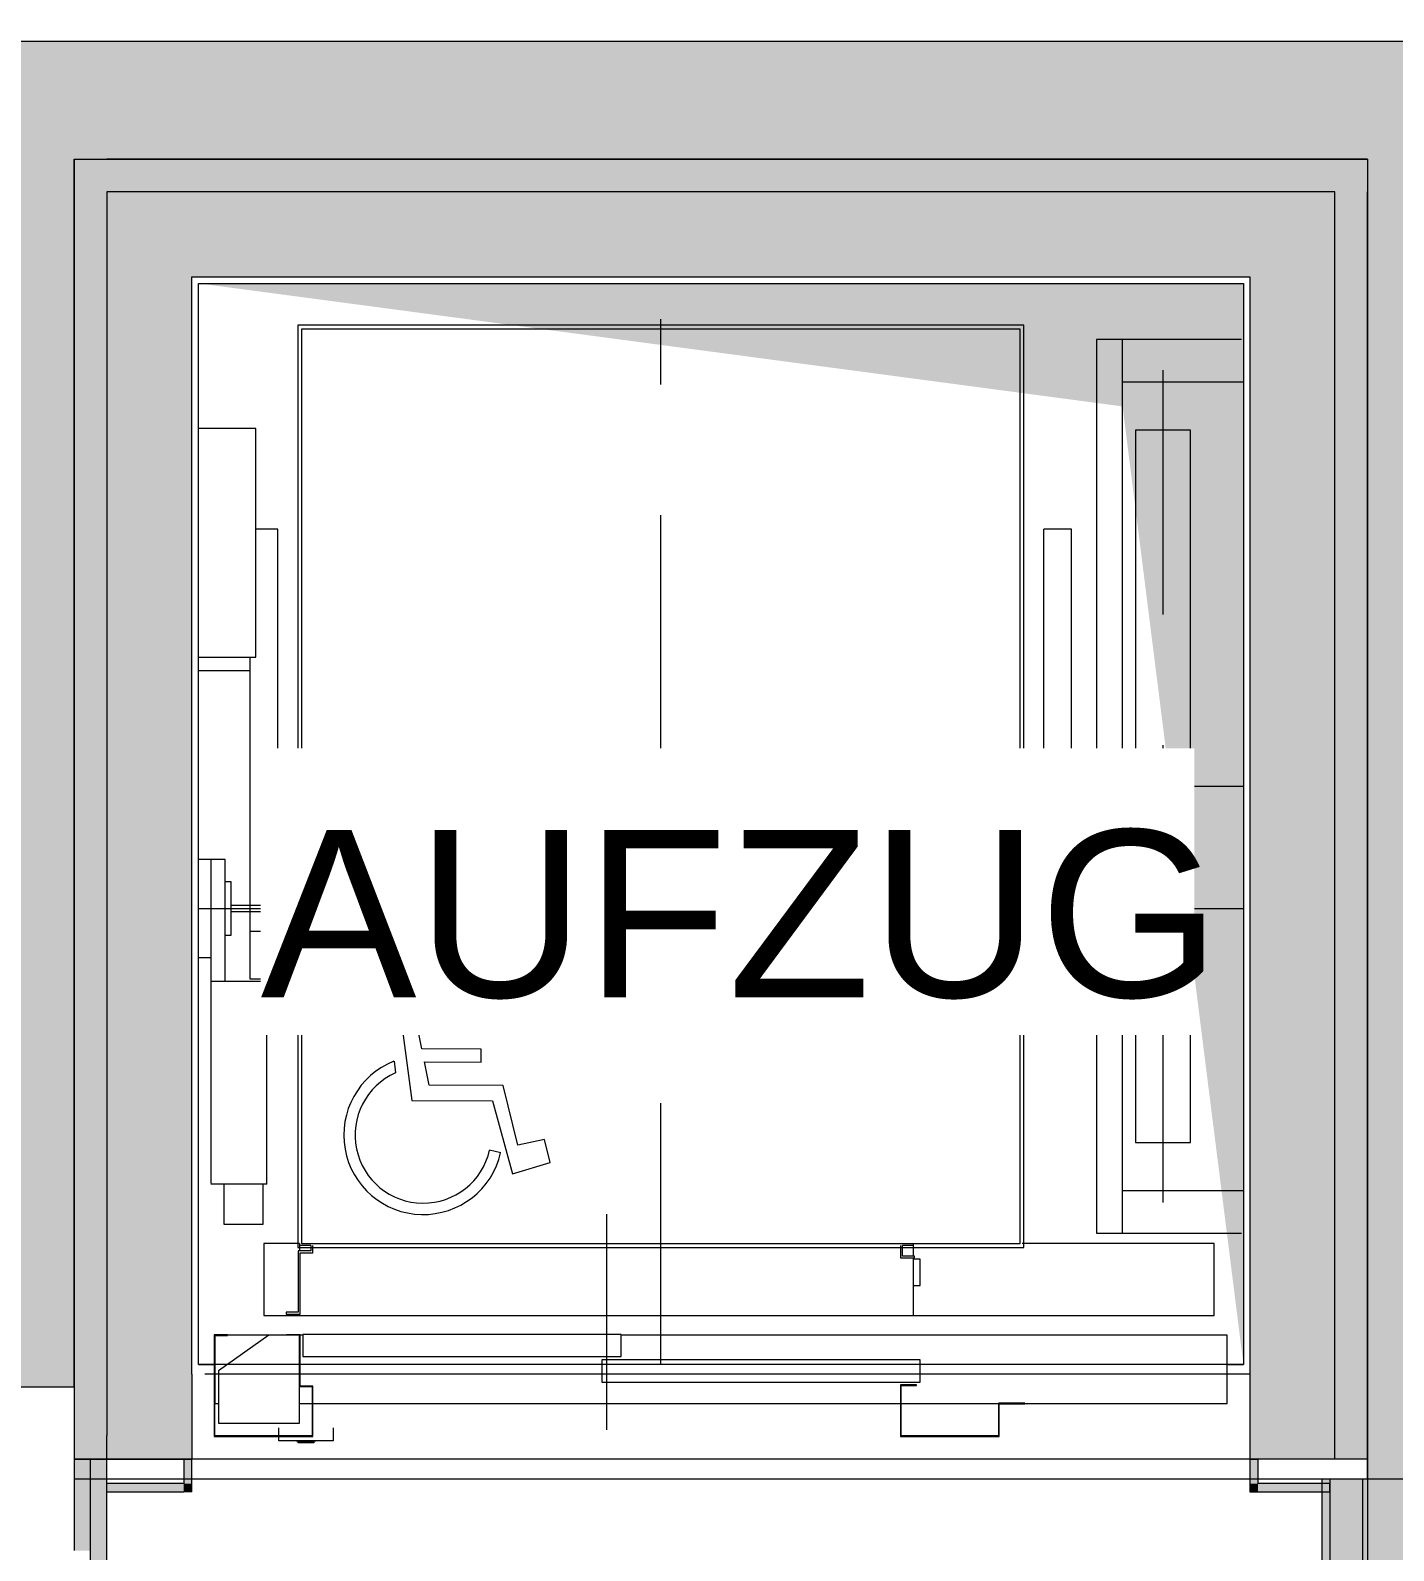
# Model space of a CAD drawing. Header units: metres. Extents: x -3 to 171, y -23 to 41.
# Drawn here: x 142.237 to 144.324, y 29.285 to 31.612 of the extents above; entities that cross this region are included whole.
import ezdxf

# ---------------------------------------------------------------- set-up
doc = ezdxf.new("R2010")
doc.units = ezdxf.units.M
doc.header["$MEASUREMENT"] = 0
for name, pattern in [('Achse', [0.004, 0.002, -0.001, 0, -0.001]), ('Baufluchtlinie', [0.013, 0.008, -0.005]), ('Wipeout_Contour', [1, 0, -1])]:
    doc.linetypes.add(name, pattern=pattern)
for name, color, linetype in [('120 Wand Innen tragend', 7, 'Continuous'), ('170 Schachtwände', 7, 'Continuous'), ('430 Aufzug', 7, 'Continuous'), ('815 Raumbegrenzung', 7, 'Continuous'), ('905 VP Beschriftung Übersicht.Übersicht', 7, 'Continuous')]:
    doc.layers.add(name, color=color, linetype=linetype)
doc.styles.add('ERSTELLTER_STIL_9', font='arial.ttf')

# ---------------------------------------------------------------- blocks, each defined once
blk = doc.blocks.new('Wand_1_2', base_point=(142.4842, 29.5552))
at = {"layer": '430 Aufzug', "linetype": 'Continuous', "lineweight": 0, "true_color": 0x000000}
for points in [[(142.3042, 31.4152), (142.3542, 31.3652), (142.3542, 31.4152)], [(142.3042, 31.3652), (142.3542, 31.3652), (142.3042, 31.4152)], [(142.3042, 31.3652), (142.3042, 29.4252), (142.3542, 29.4614), (142.3542, 31.3652)], [(142.3542, 31.3652), (142.4842, 31.2352), (142.4842, 31.3652)], [(142.3542, 31.2352), (142.4842, 31.2352), (142.3542, 31.3652)], [(142.3542, 31.2352), (142.3542, 29.5552), (142.4842, 29.5552), (142.4842, 31.2352)], [(142.4842, 29.5552), (142.3542, 29.4614), (142.3542, 29.4252), (142.4842, 29.4252)], [(142.3542, 29.4614), (142.4842, 29.5552), (142.3542, 29.5552)], [(142.3542, 29.4614), (142.3042, 29.4252), (142.3542, 29.4252)]]:
    blk.add_hatch(color=18, dxfattribs=at).paths.add_polyline_path(points)
at = {"layer": '430 Aufzug', "color": 7, "linetype": 'Continuous', "lineweight": 18}
for p, q in [((142.4842, 31.3652), (142.3542, 31.3652)), ((142.3542, 31.3652), (142.3542, 31.2352)), ((142.3542, 31.2352), (142.3542, 29.5552)), ((142.3542, 29.5552), (142.3542, 29.4614)), ((142.3542, 29.4252), (142.3542, 29.4614))]:
    blk.add_line(p, q, dxfattribs=at)
at = {"layer": '430 Aufzug', "color": 7, "linetype": 'Continuous', "lineweight": 13, "flags": 128}
for points in [[(142.3042, 31.4152), (142.3542, 31.4152)], [(142.3042, 31.4152), (142.3042, 29.4252)], [(142.3042, 29.4252), (142.3542, 29.4252)]]:
    blk.add_lwpolyline(points, dxfattribs=at)
at = {"layer": '430 Aufzug', "color": 7, "linetype": 'Continuous', "lineweight": 18, "flags": 128}
for points in [[(142.4842, 29.5552), (142.4842, 31.2352)], [(142.3542, 29.4252), (142.4842, 29.4252)]]:
    blk.add_lwpolyline(points, dxfattribs=at)
blk = doc.blocks.new('Wand_2_2', base_point=(142.4842, 31.2352))
at = {"layer": '430 Aufzug', "linetype": 'Continuous', "lineweight": 0, "true_color": 0x000000}
for points in [[(142.3542, 31.4152), (142.3542, 31.3652), (144.2342, 31.3652), (144.2342, 31.4152)], [(144.2342, 31.3652), (144.2842, 31.3652), (144.2842, 31.4152)], [(144.2342, 31.4152), (144.2342, 31.3652), (144.2842, 31.4152)], [(144.1042, 31.3652), (142.4842, 31.3652), (142.4842, 31.2352), (144.1042, 31.2352)], [(144.1042, 31.2352), (144.2342, 31.2352), (144.2342, 31.3652)], [(144.1042, 31.3652), (144.1042, 31.2352), (144.2342, 31.3652)]]:
    blk.add_hatch(color=18, dxfattribs=at).paths.add_polyline_path(points)
at = {"layer": '430 Aufzug', "color": 7, "linetype": 'Continuous', "lineweight": 18}
for p, q in [((142.4842, 31.3652), (142.3542, 31.3652)), ((144.1042, 31.3652), (142.4842, 31.3652)), ((144.2342, 31.3652), (144.1042, 31.3652)), ((144.2342, 31.2352), (144.2342, 31.3652))]:
    blk.add_line(p, q, dxfattribs=at)
at = {"layer": '430 Aufzug', "color": 7, "linetype": 'Continuous', "lineweight": 13, "flags": 128}
for points in [[(144.2842, 31.4152), (142.3542, 31.4152)], [(144.2842, 31.4152), (144.2842, 31.3652)]]:
    blk.add_lwpolyline(points, dxfattribs=at)
at = {"layer": '430 Aufzug', "color": 7, "linetype": 'Continuous', "lineweight": 18, "flags": 128}
blk.add_lwpolyline([(142.4842, 31.2352), (144.1042, 31.2352)], dxfattribs=at)
blk = doc.blocks.new('Wand_3_2', base_point=(144.1042, 31.2352))
at = {"layer": '430 Aufzug', "linetype": 'Continuous', "lineweight": 0, "true_color": 0x000000}
for points in [[(144.2342, 31.3652), (144.2342, 29.4614), (144.2842, 29.4252), (144.2842, 31.3652)], [(144.2342, 29.5552), (144.2342, 31.2352), (144.1042, 31.2352), (144.1042, 29.5552)], [(144.1042, 29.5552), (144.1042, 29.4252), (144.2342, 29.4252), (144.2342, 29.4614)], [(144.1042, 29.5552), (144.2342, 29.4614), (144.2342, 29.5552)], [(144.2342, 29.4614), (144.2342, 29.4252), (144.2842, 29.4252)]]:
    blk.add_hatch(color=18, dxfattribs=at).paths.add_polyline_path(points)
at = {"layer": '430 Aufzug', "color": 7, "linetype": 'Continuous', "lineweight": 18}
for p, q in [((144.2342, 31.2352), (144.2342, 31.3652)), ((144.2342, 29.5552), (144.2342, 31.2352)), ((144.2342, 29.4614), (144.2342, 29.5552)), ((144.2342, 29.4252), (144.2342, 29.4614))]:
    blk.add_line(p, q, dxfattribs=at)
at = {"layer": '430 Aufzug', "color": 7, "linetype": 'Continuous', "lineweight": 13, "flags": 128}
for points in [[(144.2842, 29.4252), (144.2842, 31.3652)], [(144.2842, 29.4252), (144.2342, 29.4252)]]:
    blk.add_lwpolyline(points, dxfattribs=at)
at = {"layer": '430 Aufzug', "color": 7, "linetype": 'Continuous', "lineweight": 18, "flags": 128}
for points in [[(144.1042, 31.2352), (144.1042, 29.5552)], [(144.2342, 29.4252), (144.1042, 29.4252)]]:
    blk.add_lwpolyline(points, dxfattribs=at)
blk = doc.blocks.new('Einfache Türöffnung[1]_2', base_point=(133.3792, 35.4602))
at = {"layer": '430 Aufzug', "color": 7, "linetype": 'Continuous', "lineweight": 18}
for p, q in [((142.4842, 29.5552), (142.4842, 29.4252)), ((144.1042, 29.5552), (144.1042, 29.4252))]:
    blk.add_line(p, q, dxfattribs=at)
at = {"layer": '430 Aufzug', "color": 7, "linetype": 'Baufluchtlinie', "lineweight": 13, "ltscale": 200}
for p, q in [((144.1042, 29.5552), (142.4842, 29.5552)), ((144.1042, 29.4252), (142.4842, 29.4252))]:
    blk.add_line(p, q, dxfattribs=at)
blk = doc.blocks.new('Wand_6_2', base_point=(142.4842, 29.5552))
at = {"layer": '430 Aufzug', "color": 7, "linetype": 'Continuous', "lineweight": 18}
for p, q in [((142.4842, 29.5552), (142.4842, 29.4252)), ((144.1042, 29.5552), (144.1042, 29.4252))]:
    blk.add_line(p, q, dxfattribs=at)
at = {"layer": '430 Aufzug', "color": 7, "linetype": 'Continuous', "lineweight": 13}
blk.add_blockref('Einfache Türöffnung[1]_2', (133.3792, 35.4602), dxfattribs=at)
blk = doc.blocks.new('Decke_11_2', base_point=(142.3042, 29.3952))
at = {"layer": '430 Aufzug', "color": 7, "linetype": 'Continuous', "lineweight": 13, "flags": 128}
blk.add_lwpolyline([(142.3042, 29.3952), (144.2842, 29.3952), (144.2842, 29.4252), (142.3042, 29.4252)], close=True, dxfattribs=at)
blk = doc.blocks.new('Decke_12_2', base_point=(142.3042, 29.3952))
at = {"layer": '430 Aufzug', "color": 7, "linetype": 'Baufluchtlinie', "lineweight": 13, "ltscale": 200, "flags": 128}
blk.add_lwpolyline([(142.3042, 29.3952), (144.2842, 29.3952), (144.2842, 29.4252), (142.3042, 29.4252)], close=True, dxfattribs=at)
blk = doc.blocks.new('Wand_45_2', base_point=(142.3042, 31.4152))
at = {"layer": '120 Wand Innen tragend', "linetype": 'Continuous', "lineweight": 0, "true_color": 0x000000}
for points in [[(142.1242, 31.4152), (142.3042, 31.4152), (142.1242, 31.5952)], [(142.1242, 31.5952), (142.3042, 31.4152), (142.3042, 31.5952)], [(144.2842, 31.5952), (142.3042, 31.5952), (142.3042, 31.4152), (144.2842, 31.4152)], [(144.2842, 31.4152), (144.4642, 31.4152), (144.4642, 31.5952)], [(144.2842, 31.5952), (144.2842, 31.4152), (144.4642, 31.5952)]]:
    blk.add_hatch(color=18, dxfattribs=at).paths.add_polyline_path(points)
at = {"layer": '120 Wand Innen tragend', "color": 7, "linetype": 'Continuous', "lineweight": 18, "flags": 128}
for points in [[(144.4642, 31.5952), (142.1242, 31.5952)], [(144.4642, 31.5952), (144.4642, 31.4152)], [(142.3042, 31.4152), (144.2842, 31.4152)]]:
    blk.add_lwpolyline(points, dxfattribs=at)
blk = doc.blocks.new('Wand_46_2', base_point=(142.3042, 29.7252))
at = {"layer": '120 Wand Innen tragend', "linetype": 'Continuous', "lineweight": 0, "true_color": 0x000000}
for points in [[(142.1242, 31.4152), (142.1242, 29.6552), (142.3042, 29.6552), (142.3042, 31.4152)], [(142.1242, 29.6552), (142.1242, 29.5352), (142.3042, 29.5352)], [(142.1242, 29.6552), (142.3042, 29.5352), (142.3042, 29.6552)]]:
    blk.add_hatch(color=18, dxfattribs=at).paths.add_polyline_path(points)
at = {"layer": '120 Wand Innen tragend', "color": 7, "linetype": 'Continuous', "lineweight": 18, "flags": 128}
for points in [[(142.1242, 31.4152), (142.1242, 31.3952)], [(142.3042, 29.5352), (142.3042, 31.4152)], [(142.1242, 31.2152), (142.1242, 29.6552)], [(142.3042, 29.5352), (142.1242, 29.5352)]]:
    blk.add_lwpolyline(points, dxfattribs=at)
blk = doc.blocks.new('Wand_47_2', base_point=(144.2842, 31.4152))
at = {"layer": '120 Wand Innen tragend', "linetype": 'Continuous', "lineweight": 0, "true_color": 0x000000}
blk.add_hatch(color=18, dxfattribs=at).paths.add_polyline_path([(144.2842, 31.4152), (144.2842, 29.3952), (144.4642, 29.3952), (144.4642, 31.4152)])
at = {"layer": '120 Wand Innen tragend', "color": 7, "linetype": 'Continuous', "lineweight": 18, "flags": 128}
for points in [[(144.2842, 31.4152), (144.2842, 29.3952)], [(144.4642, 29.3952), (144.4642, 31.4152)], [(144.2842, 29.3952), (144.4642, 29.3952)]]:
    blk.add_lwpolyline(points, dxfattribs=at)
blk = doc.blocks.new('Wand_50_2', base_point=(144.1042, 29.4252))
at = {"layer": '170 Schachtwände', "linetype": 'Continuous', "lineweight": 0, "true_color": 0x000000}
for points in [[(144.1167, 29.3877), (144.1167, 29.4252), (144.1042, 29.4252), (144.1042, 29.3877)], [(144.1167, 29.3877), (144.1042, 29.3752), (144.1167, 29.3752)], [(144.1042, 29.3877), (144.1042, 29.3752), (144.1167, 29.3877)]]:
    blk.add_hatch(color=18, dxfattribs=at).paths.add_polyline_path(points)
at = {"layer": '170 Schachtwände', "color": 7, "linetype": 'Continuous', "lineweight": 13, "flags": 128}
for points in [[(144.1042, 29.4252), (144.1042, 29.3752)], [(144.1042, 29.4252), (144.1167, 29.4252)], [(144.1167, 29.3877), (144.1167, 29.4252)], [(144.1042, 29.3752), (144.1167, 29.3752)]]:
    blk.add_lwpolyline(points, dxfattribs=at)
blk = doc.blocks.new('Wand_51_2', base_point=(144.1042, 29.3752))
at = {"layer": '170 Schachtwände', "linetype": 'Continuous', "lineweight": 0, "true_color": 0x000000}
blk.add_hatch(color=18, dxfattribs=at).paths.add_polyline_path([(144.1167, 29.3752), (144.2267, 29.3752), (144.2267, 29.3877), (144.1167, 29.3877)])
at = {"layer": '170 Schachtwände', "color": 7, "linetype": 'Continuous', "lineweight": 13, "flags": 128}
for points in [[(144.2267, 29.3877), (144.1167, 29.3877)], [(144.1167, 29.3752), (144.2267, 29.3752)], [(144.2267, 29.3752), (144.2267, 29.3877)]]:
    blk.add_lwpolyline(points, dxfattribs=at)
blk = doc.blocks.new('Metall Zargentür Typ3 27[7]_2', base_point=(133.3792, 35.4602))
at = {"layer": '120 Wand Innen tragend', "linetype": 'Continuous', "lineweight": 0, "true_color": 0xffffff}
for points in [[(144.2142, 29.2152), (144.2142, 29.1752), (144.4642, 29.1752), (144.4642, 29.2152)], [(144.4642, 28.2252), (144.4642, 28.2752), (144.2142, 28.2752), (144.2142, 28.2252)]]:
    blk.add_hatch(color=7, dxfattribs=at).paths.add_polyline_path(points)
at = {"layer": '120 Wand Innen tragend', "color": 7, "linetype": 'Continuous', "lineweight": 13}
for p, q in [((144.2142, 29.2152), (144.2142, 28.2252)), ((144.2142, 29.2152), (144.2142, 29.1752)), ((144.4642, 29.2152), (144.2142, 29.2152)), ((144.2267, 29.2152), (144.2142, 29.2152)), ((144.2267, 29.2152), (144.2142, 29.2152)), ((144.2767, 29.2152), (144.2267, 29.2152)), ((144.2767, 29.2152), (144.2267, 29.2152)), ((144.2842, 29.2152), (144.2767, 29.2152)), ((144.2842, 29.2152), (144.2767, 29.2152)), ((144.4642, 29.2152), (144.4642, 28.2252)), ((144.4642, 29.1752), (144.4642, 29.2152)), ((144.2142, 29.1752), (144.4642, 29.1752)), ((144.4642, 28.2752), (144.2142, 28.2752)), ((144.2142, 28.2752), (144.2142, 28.2252)), ((144.4642, 28.2252), (144.4642, 28.2752)), ((144.2142, 28.2252), (144.4642, 28.2252)), ((144.2267, 28.2252), (144.2142, 28.2252)), ((144.2267, 28.2252), (144.2142, 28.2252)), ((144.2767, 28.2252), (144.2267, 28.2252)), ((144.2767, 28.2252), (144.2267, 28.2252)), ((144.2842, 28.2252), (144.2767, 28.2252)), ((144.2842, 28.2252), (144.2767, 28.2252))]:
    blk.add_line(p, q, dxfattribs=at)
at = {"layer": '120 Wand Innen tragend', "color": 7, "linetype": 'Continuous', "lineweight": 18}
for p, q in [((144.4642, 29.2152), (144.2842, 29.2152)), ((144.4642, 29.2152), (144.2842, 29.2152)), ((144.4642, 28.2252), (144.2842, 28.2252)), ((144.4642, 28.2252), (144.2842, 28.2252))]:
    blk.add_line(p, q, dxfattribs=at)
at = {"layer": '120 Wand Innen tragend', "color": 8, "linetype": 'Continuous', "lineweight": 0}
blk.add_line((144.4642, 28.2602), (145.3942, 28.2602), dxfattribs=at)
blk.add_arc((144.4642, 28.2602), 0.93, 0, 90, dxfattribs=at)
blk = doc.blocks.new('Wand_74_2', base_point=(144.4642, 27.9252))
at = {"layer": '120 Wand Innen tragend', "linetype": 'Continuous', "lineweight": 0, "true_color": 0x000000}
for points in [[(144.2267, 29.3952), (144.2142, 29.3952), (144.2142, 29.2152), (144.2267, 29.2152)], [(144.2267, 29.3952), (144.2267, 29.2152), (144.2767, 29.2152), (144.2767, 29.3952)], [(144.2842, 29.3952), (144.2842, 29.2152), (144.4642, 29.2152), (144.4642, 29.3952)], [(144.2267, 28.2252), (144.2142, 28.2252), (144.2142, 27.9252), (144.2267, 27.9252)], [(144.2267, 27.9157), (144.2306, 27.9127), (144.2767, 27.9127), (144.2767, 28.2252), (144.2267, 28.2252)], [(144.2842, 27.872), (144.3063, 27.8552), (144.4642, 27.8552), (144.4642, 28.2252), (144.2842, 28.2252)], [(144.2142, 27.9252), (144.2142, 27.9127), (144.2267, 27.9127), (144.2267, 27.9157)], [(144.2142, 27.9252), (144.2267, 27.9157), (144.2267, 27.9252)], [(144.2267, 27.9127), (144.2306, 27.9127), (144.2267, 27.9157)], [(144.2267, 27.8627), (144.2767, 27.8627), (144.2767, 27.8777), (144.2306, 27.9127), (144.2267, 27.9127)], [(144.2306, 27.9127), (144.2767, 27.8777), (144.2767, 27.9127)], [(144.2842, 27.8627), (144.2964, 27.8627), (144.2842, 27.872)], [(144.2842, 27.8552), (144.3063, 27.8552), (144.2964, 27.8627), (144.2842, 27.8627)], [(144.2842, 27.8552), (144.2842, 27.7352), (144.4642, 27.7352), (144.3063, 27.8552)], [(144.4642, 27.8552), (144.3063, 27.8552), (144.4642, 27.7352)]]:
    blk.add_hatch(color=18, dxfattribs=at).paths.add_polyline_path(points)
at = {"layer": '120 Wand Innen tragend', "linetype": 'Continuous', "lineweight": 0, "true_color": 0xffffff}
for points in [[(144.2842, 29.3952), (144.2767, 29.3952), (144.2767, 29.2152), (144.2842, 29.2152)], [(144.2767, 28.2252), (144.2767, 27.8777), (144.2842, 27.872), (144.2842, 28.2252)], [(144.2767, 27.8627), (144.2842, 27.8627), (144.2842, 27.872), (144.2767, 27.8777)], [(144.2767, 27.8552), (144.2842, 27.8552), (144.2842, 27.8627), (144.2767, 27.8627)]]:
    blk.add_hatch(color=7, dxfattribs=at).paths.add_polyline_path(points)
at = {"layer": '120 Wand Innen tragend', "color": 7, "linetype": 'Continuous', "lineweight": 13}
for p, q in [((144.2267, 29.3952), (144.2267, 29.2152)), ((144.2767, 29.3952), (144.2767, 29.2152)), ((144.2267, 29.2152), (144.2142, 29.2152)), ((144.2767, 29.2152), (144.2267, 29.2152)), ((144.2842, 29.2152), (144.2767, 29.2152)), ((144.2267, 28.2252), (144.2142, 28.2252)), ((144.2267, 28.2252), (144.2267, 27.9157)), ((144.2767, 28.2252), (144.2267, 28.2252)), ((144.2767, 28.2252), (144.2767, 27.8777)), ((144.2842, 28.2252), (144.2767, 28.2252)), ((144.2142, 27.9127), (144.2267, 27.9127)), ((144.2267, 27.9127), (144.2267, 27.9157)), ((144.2267, 27.8627), (144.2767, 27.8627)), ((144.2767, 27.8627), (144.2767, 27.8777))]:
    blk.add_line(p, q, dxfattribs=at)
at = {"layer": '120 Wand Innen tragend', "color": 7, "linetype": 'Continuous', "lineweight": 18}
for p, q in [((144.2842, 29.3952), (144.2842, 29.2152)), ((144.4642, 29.2152), (144.2842, 29.2152)), ((144.2842, 28.2252), (144.2842, 27.872)), ((144.4642, 28.2252), (144.2842, 28.2252)), ((144.2842, 27.8627), (144.2842, 27.872)), ((144.2842, 27.8552), (144.2842, 27.8627)), ((144.2767, 27.8552), (144.2842, 27.8552))]:
    blk.add_line(p, q, dxfattribs=at)
at = {"layer": '120 Wand Innen tragend', "color": 7, "linetype": 'Continuous', "lineweight": 13, "flags": 128}
for points in [[(144.2142, 29.3952), (144.2267, 29.3952)], [(144.2142, 29.3952), (144.2142, 29.2152)], [(144.2267, 29.3952), (144.2767, 29.3952)], [(144.2767, 29.3952), (144.2842, 29.3952)], [(144.2142, 28.2252), (144.2142, 27.9252)]]:
    blk.add_lwpolyline(points, dxfattribs=at)
at = {"layer": '120 Wand Innen tragend', "color": 7, "linetype": 'Continuous', "lineweight": 18, "flags": 128}
for points in [[(144.2842, 29.3952), (144.4642, 29.3952)], [(144.4642, 29.2152), (144.4642, 29.3952)], [(144.4642, 28.0852), (144.4642, 28.2252)], [(144.4642, 27.7352), (144.4642, 27.9052)], [(144.4642, 27.7352), (144.2842, 27.7352)]]:
    blk.add_lwpolyline(points, dxfattribs=at)
at = {"layer": '120 Wand Innen tragend', "color": 7, "linetype": 'Continuous', "lineweight": 13}
blk.add_blockref('Metall Zargentür Typ3 27[7]_2', (133.3792, 35.4602), dxfattribs=at)
blk = doc.blocks.new('Wand_101_2', base_point=(142.3542, 29.2352))
at = {"layer": '170 Schachtwände', "linetype": 'Continuous', "lineweight": 0, "true_color": 0x000000}
for points in [[(142.3292, 29.2852), (142.3292, 29.4252), (142.3042, 29.4252), (142.3042, 29.2852)], [(142.3542, 29.2602), (142.3542, 29.4252), (142.3292, 29.4252), (142.3292, 29.2602)]]:
    blk.add_hatch(color=18, dxfattribs=at).paths.add_polyline_path(points)
at = {"layer": '170 Schachtwände', "color": 7, "linetype": 'Continuous', "lineweight": 18}
for p, q in [((142.3292, 29.2852), (142.3292, 29.4252)), ((142.3292, 29.2602), (142.3292, 29.2852))]:
    blk.add_line(p, q, dxfattribs=at)
at = {"layer": '170 Schachtwände', "color": 7, "linetype": 'Continuous', "lineweight": 18, "flags": 128}
for points in [[(142.3292, 29.4252), (142.3042, 29.4252)], [(142.3042, 29.4252), (142.3042, 29.2852)], [(142.3542, 29.4252), (142.3292, 29.4252)], [(142.3542, 29.2602), (142.3542, 29.4252)]]:
    blk.add_lwpolyline(points, dxfattribs=at)
blk = doc.blocks.new('Wand_105_2', base_point=(142.4842, 29.4252))
at = {"layer": '170 Schachtwände', "linetype": 'Continuous', "lineweight": 0, "true_color": 0x000000}
for points in [[(142.4842, 29.3877), (142.4842, 29.4252), (142.4717, 29.4252), (142.4717, 29.3877)], [(142.4717, 29.3752), (142.4842, 29.3752), (142.4717, 29.3877)], [(142.4717, 29.3877), (142.4842, 29.3752), (142.4842, 29.3877)]]:
    blk.add_hatch(color=18, dxfattribs=at).paths.add_polyline_path(points)
at = {"layer": '170 Schachtwände', "color": 7, "linetype": 'Continuous', "lineweight": 13, "flags": 128}
for points in [[(142.4717, 29.4252), (142.4717, 29.3877)], [(142.4842, 29.4252), (142.4717, 29.4252)], [(142.4842, 29.3752), (142.4842, 29.4252)], [(142.4842, 29.3752), (142.4717, 29.3752)]]:
    blk.add_lwpolyline(points, dxfattribs=at)
blk = doc.blocks.new('Wand_106_2', base_point=(142.4842, 29.3752))
at = {"layer": '170 Schachtwände', "linetype": 'Continuous', "lineweight": 0, "true_color": 0x000000}
blk.add_hatch(color=18, dxfattribs=at).paths.add_polyline_path([(142.4717, 29.3877), (142.3542, 29.3877), (142.3542, 29.3752), (142.4717, 29.3752)])
at = {"layer": '170 Schachtwände', "color": 7, "linetype": 'Continuous', "lineweight": 13, "flags": 128}
for points in [[(142.4717, 29.3877), (142.3542, 29.3877)], [(142.3542, 29.3752), (142.3542, 29.3877)], [(142.3542, 29.3752), (142.4717, 29.3752)]]:
    blk.add_lwpolyline(points, dxfattribs=at)
blk = doc.blocks.new('27 OtisGen2life S1600x1655[2]_2', base_point=(142.4942, 29.5702))
at = {"layer": '430 Aufzug', "linetype": 'Continuous', "lineweight": 0, "true_color": 0x323232}
blk.add_hatch(color=250, dxfattribs=at).paths.add_polyline_path([(142.4942, 31.2252), (143.9092, 31.0368), (144.0942, 29.5702), (144.0942, 31.2252)])
at = {"layer": '430 Aufzug', "color": 7, "linetype": 'Continuous', "lineweight": 13}
for p, q in [((142.4942, 29.5702), (142.4942, 31.2252)), ((142.4942, 31.2252), (144.0942, 31.2252)), ((144.0942, 31.2252), (144.0942, 29.5702)), ((142.6462, 31.1612), (142.6462, 29.7492)), ((143.7582, 31.1612), (142.6462, 31.1612)), ((143.7582, 29.7492), (143.7582, 31.1612)), ((142.6522, 31.1552), (142.6522, 29.7552)), ((143.7522, 31.1552), (142.6522, 31.1552)), ((143.7522, 29.7552), (143.7522, 31.1552)), ((144.0912, 31.1392), (143.8692, 31.1392)), ((143.8692, 31.1392), (143.8692, 29.7712)), ((143.9092, 29.7712), (143.9092, 31.1392)), ((143.9092, 31.0742), (144.0942, 31.0742)), ((142.5822, 31.0032), (142.4942, 31.0032)), ((142.5822, 30.6532), (142.5822, 31.0032)), ((144.0132, 31.0002), (143.9292, 31.0002)), ((143.9292, 31.0002), (143.9292, 29.9102)), ((144.0132, 29.9102), (144.0132, 31.0002)), ((142.6157, 30.8491), (142.5822, 30.8491)), ((142.6157, 30.2337), (142.6157, 30.8491)), ((143.8312, 30.8491), (143.7887, 30.8491)), ((143.7887, 30.2337), (143.7887, 30.8491)), ((143.8312, 30.1607), (143.8312, 30.8491)), ((142.4942, 30.6532), (142.5822, 30.6532)), ((142.5732, 30.6532), (142.5732, 30.1607)), ((142.4942, 30.6327), (142.5732, 30.6327)), ((142.5352, 30.3432), (142.4942, 30.3432)), ((142.5132, 30.3432), (142.5132, 29.8477)), ((142.5352, 30.1562), (142.5352, 30.3432)), ((142.5442, 30.3092), (142.5352, 30.3092)), ((142.5442, 30.2272), (142.5442, 30.3092)), ((143.8692, 30.3092), (143.8602, 30.3092)), ((143.8602, 30.3092), (143.8602, 30.2272)), ((142.6462, 30.2727), (142.5442, 30.2727)), ((142.5442, 30.2637), (142.6462, 30.2637)), ((143.8602, 30.2727), (143.7582, 30.2727)), ((143.7582, 30.2637), (143.8602, 30.2637)), ((142.5732, 30.2337), (142.6157, 30.2337)), ((143.7887, 30.2337), (143.8312, 30.2337)), ((142.5352, 30.2272), (142.5442, 30.2272)), ((143.8602, 30.2272), (143.8692, 30.2272)), ((142.4942, 30.1932), (142.5132, 30.1932)), ((142.5732, 30.1607), (142.6462, 30.1607)), ((143.7582, 30.1607), (143.8312, 30.1607)), ((142.5989, 30.1562), (142.5132, 30.1562)), ((142.5989, 29.8462), (142.5989, 30.1562)), ((142.8015, 30.1199), (142.8209, 29.9743)), ((142.8362, 30.0533), (142.8259, 30.1038)), ((142.9273, 30.053), (142.8362, 30.0533)), ((142.9272, 30.033), (142.9273, 30.053)), ((142.7937, 30.0344), (142.796, 30.0166)), ((142.8476, 29.9978), (142.8403, 30.0334)), ((142.8403, 30.0334), (142.9272, 30.033)), ((142.9609, 29.9973), (142.8476, 29.9978)), ((142.8209, 29.9743), (142.9446, 29.9738)), ((142.9834, 29.9058), (142.9609, 29.9973)), ((142.9446, 29.9738), (142.9751, 29.8619)), ((143.0239, 29.9147), (142.9834, 29.9058)), ((143.0326, 29.8793), (143.0239, 29.9147)), ((143.9292, 29.9102), (144.0132, 29.9102)), ((142.957, 29.8944), (142.9401, 29.8982)), ((142.9751, 29.8619), (143.0326, 29.8793)), ((142.5989, 29.8462), (142.5132, 29.8462)), ((142.5332, 29.8462), (142.5332, 29.7847)), ((142.5332, 29.8462), (142.5332, 29.7847)), ((142.5932, 29.7847), (142.5932, 29.8462)), ((142.5932, 29.7847), (142.5932, 29.8462)), ((144.0942, 29.8362), (143.9092, 29.8362)), ((142.5332, 29.7847), (142.5932, 29.7847)), ((142.5332, 29.7847), (142.5932, 29.7847)), ((143.8692, 29.7712), (144.0912, 29.7712)), ((142.6492, 29.7552), (142.5942, 29.7552)), ((142.5942, 29.7552), (142.5942, 29.6452)), ((142.6492, 29.7552), (142.5942, 29.7552)), ((142.5942, 29.7552), (142.5942, 29.6452)), ((142.6462, 29.7492), (143.7582, 29.7492)), ((142.6472, 29.7442), (142.6472, 29.6502)), ((142.6662, 29.7442), (142.6472, 29.7442)), ((142.6472, 29.7442), (142.6472, 29.6502)), ((142.6662, 29.7442), (142.6472, 29.7442)), ((142.6492, 29.7552), (142.6492, 29.7522)), ((142.6492, 29.7522), (142.6492, 29.7442)), ((142.6662, 29.7522), (142.6492, 29.7522)), ((142.6522, 29.7552), (143.7522, 29.7552)), ((142.6662, 29.7522), (142.6662, 29.7442)), ((142.6662, 29.7522), (142.6662, 29.7442)), ((142.6692, 29.7412), (142.6692, 29.7522)), ((142.6692, 29.7412), (142.6692, 29.7522)), ((143.5692, 29.7522), (143.5692, 29.7332)), ((143.5692, 29.7522), (143.5692, 29.7332)), ((143.5722, 29.7362), (143.5722, 29.7522)), ((143.5722, 29.7362), (143.5722, 29.7522)), ((143.5892, 29.7522), (143.5722, 29.7522)), ((143.5892, 29.7522), (143.5892, 29.7552)), ((143.5892, 29.7362), (143.5892, 29.7522)), ((144.0492, 29.7552), (143.7552, 29.7552)), ((144.0492, 29.6452), (144.0492, 29.7552)), ((142.6502, 29.6472), (142.6502, 29.7412)), ((142.6502, 29.7412), (142.6692, 29.7412)), ((142.6502, 29.6472), (142.6502, 29.7412)), ((142.6502, 29.7412), (142.6692, 29.7412)), ((143.5692, 29.7332), (143.5907, 29.7332)), ((143.5692, 29.7332), (143.5907, 29.7332)), ((143.5907, 29.7362), (143.5722, 29.7362)), ((143.5907, 29.7362), (143.5722, 29.7362)), ((143.5892, 29.6452), (143.5892, 29.7332)), ((143.5991, 29.7312), (143.5892, 29.7312)), ((143.5991, 29.7312), (143.5892, 29.7312)), ((143.5907, 29.7332), (143.5907, 29.7362)), ((143.5907, 29.7332), (143.5907, 29.7362)), ((143.5991, 29.6912), (143.5991, 29.7312)), ((143.5991, 29.6912), (143.5991, 29.7312)), ((143.5892, 29.6912), (143.5991, 29.6912)), ((143.5892, 29.6912), (143.5991, 29.6912)), ((142.6472, 29.6502), (142.6287, 29.6502)), ((142.6287, 29.6502), (142.6287, 29.6472)), ((142.6472, 29.6502), (142.6287, 29.6502)), ((142.6287, 29.6502), (142.6287, 29.6472)), ((142.5942, 29.6452), (142.6492, 29.6452)), ((142.5942, 29.6452), (142.6492, 29.6452)), ((142.6287, 29.6472), (142.6502, 29.6472)), ((142.6287, 29.6472), (142.6502, 29.6472)), ((142.6492, 29.6472), (142.6492, 29.6452)), ((142.6492, 29.6452), (143.5892, 29.6452)), ((143.5892, 29.6452), (144.0492, 29.6452)), ((143.5892, 29.6452), (144.0492, 29.6452)), ((142.5387, 29.6157), (142.5182, 29.6157)), ((142.5182, 29.6157), (142.5182, 29.4597)), ((142.5192, 29.6147), (142.5192, 29.5102)), ((142.5192, 29.6147), (142.5387, 29.6147)), ((142.5192, 29.4607), (142.5192, 29.6147)), ((142.6022, 29.6152), (142.5252, 29.5602)), ((142.5387, 29.6147), (142.5387, 29.6157)), ((142.6022, 29.6152), (142.5387, 29.6152)), ((142.6492, 29.6152), (142.6022, 29.6152)), ((142.6292, 29.6157), (142.6292, 29.6152)), ((142.6502, 29.6157), (142.6292, 29.6157)), ((142.6492, 29.4802), (142.6492, 29.6152)), ((142.6492, 29.6147), (142.6492, 29.5362)), ((142.6502, 29.5372), (142.6502, 29.6157)), ((142.6542, 29.6152), (142.6502, 29.6152)), ((143.1416, 29.6162), (142.6542, 29.6162)), ((142.6542, 29.6162), (142.6542, 29.5822)), ((143.1416, 29.5822), (143.1416, 29.6162)), ((144.0692, 29.6152), (143.1416, 29.6152)), ((144.0692, 29.5102), (144.0692, 29.6152)), ((142.6542, 29.5822), (143.1416, 29.5822)), ((142.4942, 29.5702), (142.5182, 29.5702)), ((142.5182, 29.5702), (142.4942, 29.5702)), ((144.0942, 29.5702), (142.4942, 29.5702)), ((142.5252, 29.5602), (142.5252, 29.4802)), ((143.5991, 29.5772), (143.1117, 29.5772)), ((143.1117, 29.5772), (143.1117, 29.5432)), ((143.5991, 29.5432), (143.5991, 29.5772)), ((144.0692, 29.5702), (144.0942, 29.5702)), ((144.0942, 29.5702), (144.0692, 29.5702)), ((142.6492, 29.5362), (142.6682, 29.5362)), ((142.6692, 29.5372), (142.6502, 29.5372)), ((142.6682, 29.5362), (142.6682, 29.4607)), ((142.6692, 29.4597), (142.6692, 29.5372)), ((143.1117, 29.5432), (143.5991, 29.5432)), ((143.5937, 29.5392), (143.5692, 29.5392)), ((143.5692, 29.5392), (143.5692, 29.4597)), ((143.5702, 29.5382), (143.5937, 29.5382)), ((143.5702, 29.4607), (143.5702, 29.5382)), ((143.5937, 29.5382), (143.5937, 29.5392)), ((142.5192, 29.5102), (142.5252, 29.5102)), ((142.6492, 29.5102), (142.6682, 29.5102)), ((142.6692, 29.5102), (143.5692, 29.5102)), ((143.5702, 29.5102), (143.7192, 29.5102)), ((143.7597, 29.5107), (143.7192, 29.5107)), ((143.7192, 29.5107), (143.7192, 29.4607)), ((143.7202, 29.5097), (143.7597, 29.5097)), ((143.7202, 29.4597), (143.7202, 29.5097)), ((143.7597, 29.5097), (143.7597, 29.5107)), ((143.7597, 29.5102), (144.0692, 29.5102)), ((142.5252, 29.4802), (142.6492, 29.4802)), ((142.5182, 29.4597), (142.6692, 29.4597)), ((142.6682, 29.4607), (142.5192, 29.4607)), ((143.5692, 29.4597), (143.7202, 29.4597)), ((143.7192, 29.4607), (143.5702, 29.4607))]:
    blk.add_line(p, q, dxfattribs=at)
at = {"layer": '430 Aufzug', "color": 7, "linetype": 'Achse', "lineweight": 13, "ltscale": 200}
for p, q in [((143.2022, 29.5702), (143.2022, 31.2252)), ((143.9712, 29.8182), (143.9712, 31.0922)), ((144.0942, 30.4552), (143.8242, 30.4552)), ((142.4942, 30.2682), (144.0942, 30.2682)), ((143.1192, 29.8002), (143.1192, 29.4702))]:
    blk.add_line(p, q, dxfattribs=at)
at = {"layer": '430 Aufzug', "color": 7, "linetype": 'Continuous', "lineweight": 13}
for centre, radius, start, end in [((142.8305, 30.1391), 0.0347, 262.6325, 213.4277), ((142.8384, 29.9213), 0.1216, 111.5854, 347.2077), ((142.8384, 29.9213), 0.1042, 113.9725, 347.2077)]:
    blk.add_arc(centre, radius, start, end, dxfattribs=at)
blk = doc.blocks.new('27_otis Taster[3]_2', base_point=(142.659, 29.4732))
at = {"layer": '430 Aufzug', "color": 7, "linetype": 'Continuous', "lineweight": 13}
for p, q in [((142.6175, 29.4532), (142.6175, 29.4732)), ((142.7005, 29.4732), (142.7005, 29.4532)), ((142.7005, 29.4532), (142.6175, 29.4532)), ((142.644, 29.4527), (142.644, 29.4532)), ((142.6451, 29.4527), (142.644, 29.4527)), ((142.6484, 29.4527), (142.6451, 29.4527)), ((142.647, 29.4522), (142.6479, 29.4522)), ((142.647, 29.4502), (142.647, 29.4522)), ((142.6479, 29.4502), (142.647, 29.4502)), ((142.6479, 29.4522), (142.6505, 29.4522)), ((142.6505, 29.4502), (142.6479, 29.4502)), ((142.6532, 29.4527), (142.6484, 29.4527)), ((142.6505, 29.4522), (142.6544, 29.4522)), ((142.6544, 29.4502), (142.6505, 29.4502)), ((142.659, 29.4527), (142.6532, 29.4527)), ((142.6544, 29.4522), (142.659, 29.4522)), ((142.659, 29.4502), (142.6544, 29.4502)), ((142.6647, 29.4527), (142.659, 29.4527)), ((142.659, 29.4522), (142.6636, 29.4522)), ((142.6636, 29.4502), (142.659, 29.4502)), ((142.6636, 29.4522), (142.6675, 29.4522)), ((142.6675, 29.4502), (142.6636, 29.4502)), ((142.6696, 29.4527), (142.6647, 29.4527)), ((142.6675, 29.4522), (142.6701, 29.4522)), ((142.6701, 29.4502), (142.6675, 29.4502)), ((142.6728, 29.4527), (142.6696, 29.4527)), ((142.6701, 29.4522), (142.671, 29.4522)), ((142.671, 29.4502), (142.6701, 29.4502)), ((142.671, 29.4522), (142.671, 29.4502)), ((142.674, 29.4527), (142.6728, 29.4527)), ((142.674, 29.4532), (142.674, 29.4527))]:
    blk.add_line(p, q, dxfattribs=at)

msp = doc.modelspace()

# ---------------------------------------------------------------- linework, layer by layer
at = {"layer": '815 Raumbegrenzung', "color": 8, "linetype": 'Continuous', "lineweight": 13}
msp.add_lwpolyline([(148.3242, 29.3852), (147.0842, 29.3852), (147.0842, 30.9024), (144.4642, 30.9024), (144.4642, 31.5952), (140.0142, 31.5952), (140.0142, 34.8345), (145.7242, 34.8345), (145.7242, 33.4624), (148.3242, 33.4624)], close=True, dxfattribs=at)

# ---------------------------------------------------------------- block references
at = {"layer": '120 Wand Innen tragend', "color": 7, "lineweight": 25}
for name, p in [('Wand_45_2', (142.3042, 31.4152)), ('Wand_46_2', (142.3042, 29.7252)), ('Wand_47_2', (144.2842, 31.4152)), ('Wand_74_2', (144.4642, 27.9252))]:
    msp.add_blockref(name, p, dxfattribs=at)
at = {"layer": '170 Schachtwände', "color": 7, "lineweight": 35}
msp.add_blockref('Wand_101_2', (142.3542, 29.2352), dxfattribs=at)
at = {"layer": '170 Schachtwände', "color": 7, "lineweight": 13}
for name, p in [('Wand_105_2', (142.4842, 29.4252)), ('Wand_50_2', (144.1042, 29.4252)), ('Wand_106_2', (142.4842, 29.3752)), ('Wand_51_2', (144.1042, 29.3752))]:
    msp.add_blockref(name, p, dxfattribs=at)
at = {"layer": '430 Aufzug', "color": 7, "lineweight": 25}
for name, p in [('Wand_1_2', (142.4842, 29.5552)), ('Wand_2_2', (142.4842, 31.2352)), ('Wand_3_2', (144.1042, 31.2352)), ('Wand_6_2', (142.4842, 29.5552))]:
    msp.add_blockref(name, p, dxfattribs=at)
at = {"layer": '430 Aufzug', "color": 7, "linetype": 'Continuous', "lineweight": 13}
for name, p in [('27 OtisGen2life S1600x1655[2]_2', (142.4942, 29.5702)), ('27_otis Taster[3]_2', (142.659, 29.4732)), ('Decke_11_2', (142.3042, 29.3952)), ('Decke_12_2', (142.3042, 29.3952))]:
    msp.add_blockref(name, p, dxfattribs=at)

# ---------------------------------------------------------------- next in the draw order: wipeouts: each hides what was drawn before it
at = {"color": 7, "linetype": 'Wipeout_Contour', "lineweight": 13, "ltscale": 585.891664}
msp.add_wipeout([(142.5896, 30.5132), (144.0188, 30.5132), (144.0188, 30.0744), (142.5896, 30.0744)], dxfattribs=at).dxf.layer = '905 VP Beschriftung Übersicht.Übersicht'

# ---------------------------------------------------------------- next in the draw order: texts
at = {"layer": '905 VP Beschriftung Übersicht.Übersicht', "color": 7, "linetype": 'Continuous', "lineweight": 13, "insert": (142.5896, 30.2586), "char_height": 0.256, "attachment_point": 4, "style": 'ERSTELLTER_STIL_9'}
msp.add_mtext('\\A1;{\\pql;\\fHelvetica|b0|i0|c0|p0;\\W1.000000;AUFZUG}', dxfattribs=at)

doc.saveas('drawing.dxf')
